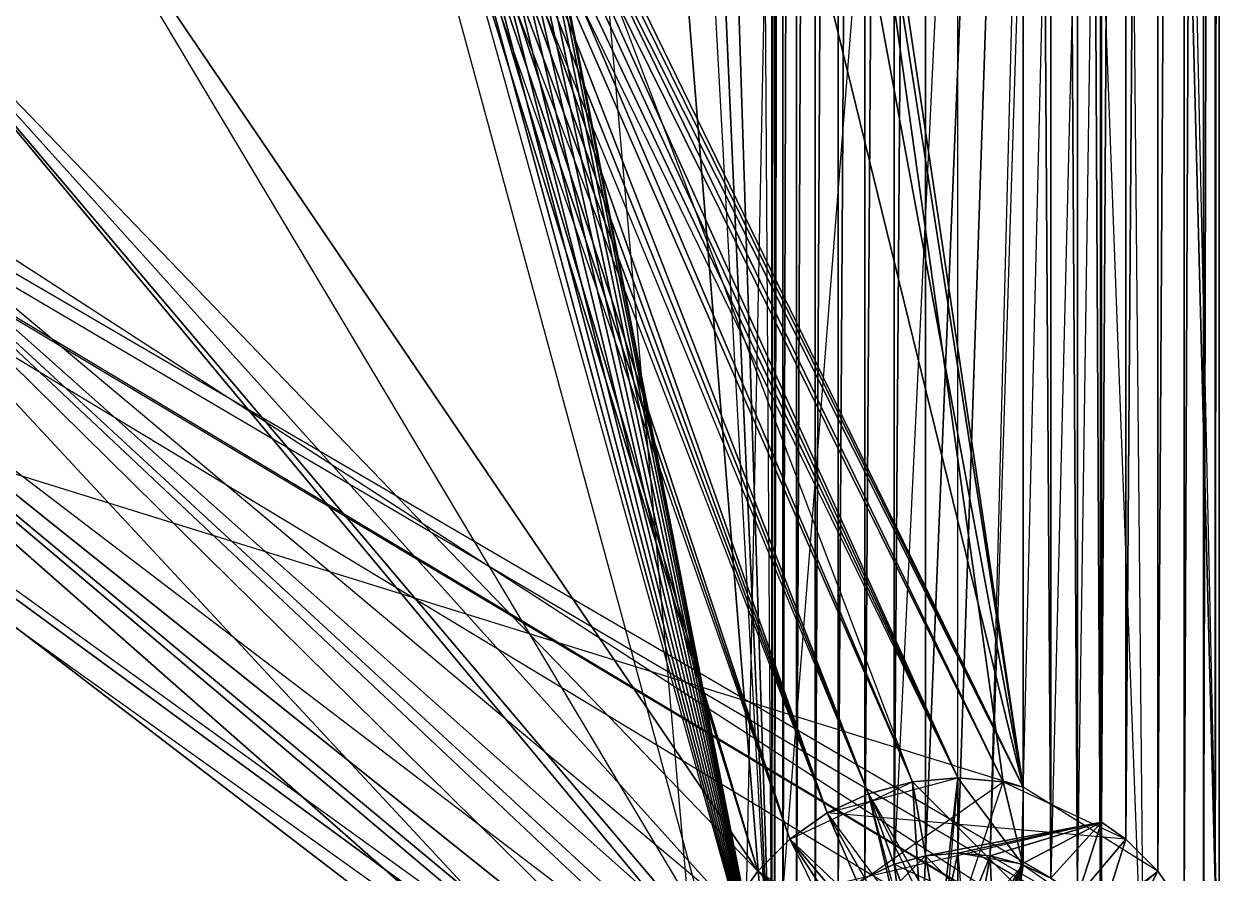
# Model space of a CAD drawing. Extents: x -139 to 143, y -92 to 96.
# Drawn here: x 100.35 to 143.36, y -77.05 to -46.49 of the extents above; entities that cross this region are included whole.
import ezdxf

# ---------------------------------------------------------------- set-up
doc = ezdxf.new("R2010")
doc.units = 0
doc.layers.get('0').update_dxf_attribs({"linetype": 'CONTINUOUS'})

msp = doc.modelspace()

# ---------------------------------------------------------------- linework, layer by layer
at = {"color": 7}
for points in [[(-129.233, 95.572, 5.052), (133.958, 95.572, 5.052), (140.655, -83.022, -0.587), (143.358, -83.022, -0.822), (140.655, -83.022, -0.822), (140.655, -83.022, -0.587), (143.358, -83.022, -0.822), (140.655, -83.022, -0.587), (143.358, -83.022, -0.587), (143.358, -83.022, -0.822), (-138.633, -83.022, -0.587)], [(-129.233, 95.572, -0.822), (133.958, -92.422, -0.822), (133.958, -89.72, -0.587), (133.958, -89.72, -0.822), (133.958, -92.422, -0.822), (133.958, -89.72, -0.587), (133.958, -92.422, -0.822), (133.958, -92.422, -0.587), (133.958, -89.72, -0.587), (133.958, 92.869, -0.822), (133.958, 95.572, -0.587), (133.958, 95.572, -0.822), (133.958, 92.869, -0.822), (133.958, 95.572, -0.587), (133.958, 92.869, -0.822), (133.958, 92.869, -0.587), (133.958, 95.572, -0.587), (133.958, 95.572, -0.587), (-129.233, 95.572, -0.822), (133.958, 95.572, -0.822), (133.958, 95.572, -0.587), (133.958, 95.572, -0.587), (-129.233, 95.572, -0.587)], [(-128.07, 92.768, -0.822), (143.358, -83.022, -0.587), (143.358, 86.172, -0.587)], [(-121.422, -88.192, 5.287), (126.147, -88.192, 5.052), (-121.422, -88.192, 5.287), (126.147, -88.192, 5.287), (126.147, -88.192, 5.052), (129.709, 91.342, -0.822), (-124.985, 91.342, -5.287), (129.709, 91.342, -5.287), (129.709, 91.342, -0.822), (-124.985, 91.342, -5.287), (129.709, 91.342, -0.822), (-124.985, 91.342, -0.822)], [(126.147, 91.342, 5.287), (127.261, -83.022, 5.287), (124.558, 1.575, 5.287), (127.261, 86.172, 5.287), (127.261, -83.022, 5.287), (85.721, -44.71, 5.287), (127.261, -83.022, 5.287), (126.147, -88.192, 5.287), (85.721, -44.71, 5.287), (123.844, 9.736, 5.287), (127.261, 86.172, 5.287), (124.558, 1.575, 5.287), (123.844, 9.736, 5.287), (121.724, 17.649, 5.287)], [(139.128, 81.923, -0.822), (143.358, -83.022, -0.822), (143.358, 86.172, -0.822), (143.358, -83.022, -0.822), (139.758, -79.674, -0.822), (140.251, -80.732, -0.822), (143.358, -83.022, -0.822), (139.128, -78.774, -0.822), (143.358, -83.022, -0.822), (139.128, 81.923, -0.822), (139.128, -78.774, -0.822), (143.358, -83.022, -0.822), (139.128, -78.774, -0.822), (139.758, -79.674, -0.822), (143.358, -83.022, -0.822), (-138.633, 86.172, -0.822)], [(-138.49, 84.54, 5.052), (143.215, -81.39, 5.052), (143.358, 86.172, 5.052), (143.358, -83.022, 5.052), (143.215, -81.39, 5.052), (143.215, -81.39, 5.052), (143.215, 84.54, 5.052)], [(127.664, 83.881, 5.287), (127.362, -81.859, 5.287), (127.261, -83.022, 5.287), (127.362, 85.009, 5.287), (127.362, -81.859, 5.287), (127.261, -83.022, 5.287), (127.362, 85.009, 5.287), (127.261, -83.022, 5.287), (127.261, 86.172, 5.287)], [(138.263, -77.892, 5.287), (140.655, 86.172, 5.287)], [(139.128, 81.923, -0.822), (143.358, -83.022, -0.822), (140.251, -80.732, -0.822), (140.553, -81.859, -0.822), (143.358, -83.022, -0.822), (143.358, 86.172, -0.822)], [(143.358, 86.172, 5.052), (143.215, -81.39, 5.052), (142.791, -79.808, 5.052), (143.215, 84.54, 5.052), (143.215, -81.39, 5.052), (142.791, -79.808, 5.052), (142.791, -79.808, 5.052), (142.791, 82.957, 5.052)], [(143.358, 86.172, -0.822), (143.358, -83.022, -0.587), (143.358, -83.022, -0.587), (143.358, 86.172, -0.822), (143.358, -83.022, -0.822), (143.358, -83.022, -0.587), (143.358, 86.172, -0.587), (143.358, -83.022, -0.587), (143.358, 86.172, 5.052)], [(143.358, 86.172, 5.052), (143.358, -83.022, -0.587), (143.358, -83.022, 5.052), (143.358, 86.172, 5.052)], [(128.158, 82.823, 5.287), (127.664, -80.732, 5.287), (127.362, -81.859, 5.287), (127.664, 83.881, 5.287), (127.664, -80.732, 5.287), (127.362, -81.859, 5.287), (127.362, -81.859, 5.287), (127.362, 85.009, 5.287)], [(124.701, 84.54, -0.117), (123.844, 9.736, -0.117), (117.546, -38.122, -0.117), (133.958, -73.623, -0.117), (117.781, -37.786, -0.117), (117.546, -38.122, -0.117), (85.721, 47.859, -0.117)], [(143.215, 84.54, 5.052), (142.791, -79.808, 5.052), (142.098, -78.323, 5.052), (142.791, 82.957, 5.052), (142.791, -79.808, 5.052), (142.098, -78.323, 5.052), (142.098, -78.323, 5.052), (142.098, 81.472, 5.052)], [(-135.527, 83.881, -0.587), (140.655, -83.022, -0.587)], [(-135.527, 83.881, 5.287), (143.358, -83.022, 5.052)], [(128.827, 81.867, 5.287), (128.158, -79.674, 5.287), (127.664, -80.732, 5.287), (128.158, 82.823, 5.287), (128.158, -79.674, 5.287), (127.664, -80.732, 5.287), (127.664, -80.732, 5.287), (127.664, 83.881, 5.287)], [(125.125, 82.957, -0.117), (123.844, 9.736, -0.117), (135.59, -73.766, -0.117), (117.781, -37.786, -0.117), (133.958, -73.623, -0.117), (135.59, -73.766, -0.117), (123.844, 9.736, -0.117), (125.125, 82.957, -0.117)], [(129.653, 81.042, 5.287), (128.827, -78.717, 5.287), (128.158, -79.674, 5.287), (128.827, 81.867, 5.287), (128.827, -78.717, 5.287), (128.158, -79.674, 5.287), (128.158, -79.674, 5.287), (128.158, 82.823, 5.287)], [(139.758, 82.823, -0.822), (143.358, -83.022, -0.822), (140.553, -81.859, -0.822), (140.655, -83.022, -0.822), (143.358, -83.022, -0.822), (139.128, 81.923, -0.822)], [(142.791, 82.957, 5.052), (142.098, -78.323, 5.052), (141.158, -76.98, 5.052), (142.098, 81.472, 5.052), (142.098, -78.323, 5.052), (141.158, -76.98, 5.052), (141.158, -76.98, 5.052), (141.158, 80.13, 5.052)], [(-124.985, -88.192, -5.287), (129.709, -88.192, -5.287), (139.128, -78.774, -5.287), (139.128, 81.923, -0.822)], [(130.609, 80.372, 5.287), (129.653, -77.892, 5.287), (128.827, -78.717, 5.287), (129.653, 81.042, 5.287), (129.653, -77.892, 5.287), (128.827, -78.717, 5.287), (128.827, -78.717, 5.287), (128.827, 81.867, 5.287)], [(138.263, 81.042, -5.287), (139.088, -78.717, -5.287), (139.088, 81.867, -5.287)], [(139.088, 81.867, -5.287), (139.128, -78.774, -5.287), (139.128, 81.923, -5.287)], [(139.088, 81.867, -5.287), (139.088, -78.717, -5.287), (139.128, -78.774, -5.287), (139.088, 81.867, -5.287)], [(139.128, 81.923, -5.287), (139.128, -78.774, -5.287), (139.128, 81.923, -0.822), (139.128, -78.774, -5.287), (139.128, -78.774, -0.822), (139.128, 81.923, -0.822), (139.128, -75.211, 5.052), (139.128, 78.361, 5.287)], [(125.817, 81.472, -0.117), (123.844, 9.736, -0.117), (117.781, -37.786, -0.117), (135.59, -73.766, -0.117), (117.954, -37.415, -0.117), (117.781, -37.786, -0.117), (123.844, 9.736, -0.117), (125.817, 81.472, -0.117)], [(142.098, 81.472, 5.052), (141.158, -76.98, 5.052), (140, -75.822, 5.052), (141.158, 80.13, 5.052), (141.158, -76.98, 5.052), (140, -75.822, 5.052), (140, -75.822, 5.052), (140, 78.971, 5.052)], [(131.667, 79.879, 5.287), (130.609, -77.222, 5.287), (129.653, -77.892, 5.287), (130.609, 80.372, 5.287), (130.609, -77.222, 5.287), (129.653, -77.892, 5.287), (129.653, -77.892, 5.287), (129.653, 81.042, 5.287)], [(137.306, 80.372, -5.287), (138.263, -77.892, -5.287), (138.263, 81.042, -5.287)], [(138.263, 81.042, -5.287), (138.263, -77.892, -5.287), (139.088, -78.717, -5.287), (138.263, 81.042, -5.287)], [(136.308, 79.906, -5.287), (137.306, -77.222, -5.287), (136.308, 79.906, -5.287), (136.308, -76.757, -5.287), (137.306, -77.222, -5.287), (-132.582, 80.372, -5.287)], [(126.757, 80.13, -0.117), (123.844, 9.736, -0.117), (136.308, -73.958, -0.117), (117.954, -37.415, -0.117), (135.59, -73.766, -0.117), (136.308, -73.958, -0.117), (123.844, 9.736, -0.117), (126.757, 80.13, -0.117)], [(132.795, 79.576, 5.287), (131.667, -76.729, 5.287), (130.609, -77.222, 5.287), (131.667, 79.879, 5.287), (131.667, -76.729, 5.287), (130.609, -77.222, 5.287), (130.609, -77.222, 5.287), (130.609, 80.372, 5.287)], [(141.158, 80.13, 5.287), (137.306, -77.222, 5.287), (139.128, -75.211, 5.287), (138.263, -77.892, 5.287), (137.306, -77.222, 5.287), (136.248, -76.729, 5.287), (139.128, -75.211, 5.287), (137.306, -77.222, 5.287), (136.248, -76.729, 5.287), (140, 78.971, 5.287)], [(136.308, 79.906, -5.287), (137.306, -77.222, -5.287), (137.306, 80.372, -5.287)], [(137.306, 80.372, -5.287), (137.306, -77.222, -5.287), (138.263, -77.892, -5.287), (137.306, 80.372, -5.287)], [(141.158, 80.13, 5.052), (140, -75.822, 5.052), (139.128, -75.211, 5.052), (140, 78.971, 5.052), (140, -75.822, 5.052), (139.128, -75.211, 5.052), (140, 78.971, 5.052), (139.128, -75.211, 5.052), (139.128, 78.361, 5.052)], [(136.308, 77.107, -0.587), (136.308, -76.757, -5.287), (136.308, -73.958, -0.587), (136.308, -76.757, -0.587), (136.308, -76.757, -5.287), (136.308, -73.958, -0.587), (136.308, -76.757, -5.287), (136.308, 79.906, -5.287), (136.308, -73.958, -0.587), (-108.12, 1.983, -0.117)], [(139.128, 78.361, 5.287), (131.667, -76.729, 5.287), (132.795, 79.576, 5.287), (132.795, -76.427, 5.287), (131.667, -76.729, 5.287), (131.667, -76.729, 5.287), (131.667, 79.879, 5.287)], [(139.128, 78.361, 5.287), (132.795, -76.427, 5.287), (132.795, 79.576, 5.287)], [(136.308, 77.107, -0.587), (136.308, -73.958, -0.587), (136.308, 77.107, -0.587), (136.308, -73.958, -0.117), (136.308, -73.958, -0.587), (136.308, 77.107, -0.587), (136.308, -73.958, -0.587), (136.308, 79.906, -5.287)], [(140, 78.971, 5.052), (126.757, -89.064, 5.052), (-121.422, -88.192, 5.052), (126.147, -88.192, 5.052), (126.757, -89.064, 5.052), (-122.033, -89.064, 5.052), (126.757, -89.064, 5.052), (127.916, -90.223, 5.052), (-122.033, -89.064, 5.052)], [(127.916, 78.971, -0.117), (123.844, 9.736, -0.117), (117.954, -37.415, -0.117), (136.308, -73.958, -0.117), (118.06, -37.019, -0.117), (117.954, -37.415, -0.117), (123.844, 9.736, -0.117), (127.916, 78.971, -0.117)], [(140, 78.971, 5.287), (135.121, -76.427, 5.287), (139.128, -75.211, 5.287), (136.248, -76.729, 5.287), (135.121, -76.427, 5.287), (139.128, 78.361, 5.287)], [(139.128, 78.361, 5.287), (132.795, -76.427, 5.287), (139.128, -75.211, 5.287), (133.958, -76.325, 5.287), (132.795, -76.427, 5.287), (139.128, 78.361, 5.287)], [(139.128, 78.361, 5.287), (139.128, -75.211, 5.287), (132.795, -76.427, 5.287), (139.128, 78.361, 5.287), (139.128, -75.211, 5.287), (139.128, 78.361, 5.287)], [(139.128, 78.361, 5.287), (133.958, -76.325, 5.287), (139.128, -75.211, 5.287), (135.121, -76.427, 5.287), (133.958, -76.325, 5.287), (139.128, 78.361, 5.287)], [(139.128, 78.361, 5.052), (139.128, -75.211, 5.052), (139.128, 78.361, 5.287), (139.128, -75.211, 5.052), (139.128, -75.211, 5.287), (139.128, 78.361, 5.287), (140.655, -83.022, 5.287)], [(129.258, 78.032, -0.117), (123.844, 9.736, -0.117), (118.06, -37.019, -0.117), (136.308, -73.958, -0.117), (118.096, -36.611, -0.117), (118.06, -37.019, -0.117), (123.844, 9.736, -0.117), (129.258, 78.032, -0.117)], [(130.743, 77.339, -0.117), (123.844, 9.736, -0.117), (118.096, -36.611, -0.117), (136.308, -73.958, -0.117), (121.724, -14.5, -0.117), (118.096, -36.611, -0.117), (123.844, 9.736, -0.117), (130.743, 77.339, -0.117)], [(135.59, 76.915, -0.117), (123.844, 9.736, -0.117), (136.308, 77.107, -0.117), (124.558, 1.575, -0.117), (136.308, -73.958, -0.117), (136.308, 77.107, -0.117), (123.844, 9.736, -0.117), (135.59, 76.915, -0.117)], [(136.308, 77.107, -0.117), (136.308, -73.958, -0.117), (136.308, 77.107, -0.587)], [(132.326, 76.915, -0.117), (123.844, 9.736, -0.117), (121.724, -14.5, -0.117), (136.308, -73.958, -0.117), (123.844, -6.586, -0.117), (121.724, -14.5, -0.117), (123.844, 9.736, -0.117), (132.326, 76.915, -0.117)], [(133.958, 76.772, -0.117), (123.844, 9.736, -0.117), (123.844, -6.586, -0.117), (136.308, -73.958, -0.117), (124.558, 1.575, -0.117), (123.844, -6.586, -0.117), (123.844, 9.736, -0.117), (133.958, 76.772, -0.117)], [(113.946, 38.251, -0.117), (124.893, -85.372, -0.117), (-120.169, -85.372, -0.587), (124.893, -85.372, -0.587), (124.893, -85.372, -0.117), (-120.169, -85.372, -0.587), (124.893, -85.372, -0.117), (-120.169, -85.372, -0.117)], [(121.724, 17.649, 5.287), (127.261, -83.022, 5.287), (123.844, -6.586, 5.287)], [(124.558, 1.575, 5.287), (127.261, -83.022, 5.287), (127.261, -83.022, 5.287), (121.724, -14.5, 5.287)], [(123.844, -6.586, 5.287), (127.261, -83.022, 5.287), (127.261, -83.022, 5.287), (118.096, -36.611, 5.287)], [(121.724, -14.5, 5.287), (127.261, -83.022, 5.287), (118.06, -36.203, 5.287)], [(116.921, -38.647, -0.117), (132.326, -73.766, -0.117), (116.921, -38.647, -0.117), (130.743, -74.19, -0.117), (132.326, -73.766, -0.117), (118.06, -36.203, -0.117)], [(118.06, -36.203, 5.287), (127.261, -83.022, 5.287), (118.06, -37.019, 5.287)], [(118.096, -36.611, 5.287), (127.261, -83.022, 5.287), (127.261, -83.022, 5.287), (117.954, -37.415, 5.287)], [(118.06, -37.019, 5.287), (127.261, -83.022, 5.287), (127.261, -83.022, 5.287), (117.781, -37.786, 5.287)], [(113.711, -37.786, -0.117), (125.125, -79.808, -0.117), (85.721, -44.71, -0.117), (124.701, -81.39, -0.117), (125.125, -79.808, -0.117), (124.701, -81.39, -0.117), (85.721, -44.71, -0.117), (124.558, -83.022, -0.117), (124.701, -81.39, -0.117), (77.56, -45.424, -0.117), (124.558, -83.022, -0.117), (85.721, -44.71, -0.117)], [(117.781, -37.786, 5.287), (127.261, -83.022, 5.287), (127.261, -83.022, 5.287), (117.256, -38.412, 5.287)], [(117.954, -37.415, 5.287), (127.261, -83.022, 5.287), (127.261, -83.022, 5.287), (117.546, -38.122, 5.287)], [(117.546, -38.122, 5.287), (127.261, -83.022, 5.287), (127.261, -83.022, 5.287), (116.921, -38.647, 5.287)], [(117.256, -38.412, -0.117), (133.958, -73.623, -0.117), (117.546, -38.122, -0.117)], [(116.921, -38.647, 5.287), (127.261, -83.022, 5.287), (127.261, -83.022, 5.287), (116.154, -38.926, 5.287)], [(117.256, -38.412, 5.287), (127.261, -83.022, 5.287), (127.261, -83.022, 5.287), (116.55, -38.82, 5.287)], [(116.55, -38.82, -0.117), (130.743, -74.19, -0.117), (116.921, -38.647, -0.117)], [(117.256, -38.412, -0.117), (133.958, -73.623, -0.117), (117.256, -38.412, -0.117), (132.326, -73.766, -0.117), (133.958, -73.623, -0.117), (116.921, -38.647, -0.117), (132.326, -73.766, -0.117), (117.256, -38.412, -0.117)], [(114.942, -38.82, 5.287), (127.261, -83.022, 5.287), (85.721, -44.71, 5.287)], [(115.746, -38.961, 5.287), (127.261, -83.022, 5.287), (127.261, -83.022, 5.287), (93.634, -42.589, 5.287)], [(93.634, -42.589, -0.117), (126.757, -76.98, -0.117), (101.059, -39.127, -0.117)], [(101.059, -39.127, -0.117), (126.757, -76.98, -0.117), (114.942, -38.82, -0.117)], [(115.338, -38.926, 5.287), (127.261, -83.022, 5.287), (101.059, -39.127, 5.287)], [(115.338, -38.926, -0.117), (127.916, -75.822, -0.117), (115.338, -38.926, -0.117), (126.757, -76.98, -0.117), (127.916, -75.822, -0.117), (114.942, -38.82, -0.117), (126.757, -76.98, -0.117), (115.338, -38.926, -0.117)], [(116.154, -38.926, 5.287), (127.261, -83.022, 5.287), (127.261, -83.022, 5.287), (115.338, -38.926, 5.287)], [(115.746, -38.961, -0.117), (129.258, -74.882, -0.117), (115.746, -38.961, -0.117), (127.916, -75.822, -0.117), (129.258, -74.882, -0.117), (115.338, -38.926, -0.117), (127.916, -75.822, -0.117), (115.746, -38.961, -0.117)], [(116.55, -38.82, 5.287), (127.261, -83.022, 5.287), (127.261, -83.022, 5.287), (115.746, -38.961, 5.287)], [(115.746, -38.961, -0.117), (129.258, -74.882, -0.117), (116.154, -38.926, -0.117)], [(116.55, -38.82, -0.117), (130.743, -74.19, -0.117), (116.55, -38.82, -0.117), (129.258, -74.882, -0.117), (130.743, -74.19, -0.117), (116.154, -38.926, -0.117), (129.258, -74.882, -0.117), (116.55, -38.82, -0.117)], [(93.634, -42.589, 5.287), (127.261, -83.022, 5.287), (126.147, -88.192, 5.287), (77.56, -45.424, 5.287)], [(93.634, -42.589, -0.117), (126.757, -76.98, -0.117), (93.634, -42.589, -0.117), (125.817, -78.323, -0.117), (126.757, -76.98, -0.117), (125.817, -78.323, -0.117), (93.634, -42.589, -0.117), (125.125, -79.808, -0.117), (125.817, -78.323, -0.117), (85.721, -44.71, -0.117), (125.125, -79.808, -0.117), (93.634, -42.589, -0.117)], [(69.399, -44.71, 5.287), (126.147, -88.192, 5.287), (-17.612, -70.098, 5.287)], [(-0.187, -72.699, -0.117), (69.399, -44.71, -0.117), (69.399, -44.71, -0.117), (-0.187, -72.699, -0.117), (124.893, -85.372, -0.117), (69.399, -44.71, -0.117), (-0.911, -73.423, -0.117), (124.893, -85.372, -0.117), (-0.187, -72.699, -0.117)], [(85.721, -44.71, 5.287), (126.147, -88.192, 5.287), (126.147, -88.192, 5.287), (69.399, -44.71, 5.287)], [(77.56, -45.424, -0.117), (124.558, -83.022, -0.117), (77.56, -45.424, -0.117), (124.701, -84.655, -0.117), (124.558, -83.022, -0.117), (124.701, -84.655, -0.117), (77.56, -45.424, -0.117), (124.893, -85.372, -0.117), (124.701, -84.655, -0.117), (69.399, -44.71, -0.117), (124.893, -85.372, -0.117), (77.56, -45.424, -0.117)], [(77.56, -45.424, 5.287), (126.147, -88.192, 5.287), (-17.612, -70.098, 5.287)], [(124.701, -81.39, -0.587), (135.59, -73.766, -0.117), (133.958, -73.623, -0.587), (135.59, -73.766, -0.587), (135.59, -73.766, -0.117), (133.958, -73.623, -0.587), (135.59, -73.766, -0.117), (133.958, -73.623, -0.117), (133.958, -73.623, -0.587), (132.326, -92.279, 5.287)], [(142.098, -78.323, 5.287), (141.158, -76.98, 5.287), (136.308, -73.958, -0.117), (135.59, -73.766, -0.587), (136.308, -73.958, -0.587), (136.308, -73.958, -0.117), (135.59, -73.766, -0.587), (136.308, -73.958, -0.117), (135.59, -73.766, -0.117), (135.59, -73.766, -0.587), (140, -75.822, 5.287), (139.128, -75.211, 5.052), (140, -75.822, 5.052), (140, -75.822, 5.287), (139.128, -75.211, 5.052), (140, -75.822, 5.287), (139.128, -75.211, 5.287), (139.128, -75.211, 5.052), (125.817, -78.323, -0.117), (126.757, -76.98, -0.587), (126.757, -76.98, -0.117), (125.817, -78.323, -0.117), (126.757, -76.98, -0.587), (125.817, -78.323, -0.117)], [(126.147, -88.192, 5.052), (141.158, -76.98, 5.052), (140, -75.822, 5.287), (140, -75.822, 5.052), (141.158, -76.98, 5.052), (140, -75.822, 5.287), (141.158, -76.98, 5.052), (141.158, -76.98, 5.287), (140, -75.822, 5.287), (129.258, -74.882, -0.117), (127.916, -75.822, -0.587), (129.258, -74.882, -0.587), (129.258, -74.882, -0.117), (127.916, -75.822, -0.587), (129.258, -74.882, -0.117), (127.916, -75.822, -0.117), (127.916, -75.822, -0.587), (132.326, -73.766, -0.117), (130.743, -74.19, -0.587), (132.326, -73.766, -0.587), (132.326, -73.766, -0.117), (130.743, -74.19, -0.587), (132.326, -73.766, -0.117), (130.743, -74.19, -0.117), (130.743, -74.19, -0.587), (140, -90.223, -0.587)], [(135.59, -92.279, -0.587), (130.743, -74.19, -0.117), (129.258, -74.882, -0.587), (130.743, -74.19, -0.587), (130.743, -74.19, -0.117), (129.258, -74.882, -0.587), (130.743, -74.19, -0.117), (129.258, -74.882, -0.117), (129.258, -74.882, -0.587), (133.958, -73.623, -0.117), (132.326, -73.766, -0.587), (133.958, -73.623, -0.587), (133.958, -73.623, -0.117), (132.326, -73.766, -0.587), (133.958, -73.623, -0.117), (132.326, -73.766, -0.117), (132.326, -73.766, -0.587), (143.215, -84.655, -0.587)], [(133.305, -79.32, -0.587), (130.743, -74.19, -0.587), (132.672, -79.489, -0.587), (132.326, -73.766, -0.587), (130.743, -74.19, -0.587), (132.672, -79.489, -0.587), (130.743, -74.19, -0.587), (132.078, -79.766, -0.587)], [(131.541, -85.903, -0.587), (135.59, -73.766, -0.587), (136.308, -76.757, -0.587), (136.308, -73.958, -0.587), (135.59, -73.766, -0.587), (133.958, -73.623, -0.587), (136.308, -76.757, -0.587), (135.59, -73.766, -0.587), (133.958, -73.623, -0.587), (136.308, -76.757, -0.587), (135.244, -79.489, -0.587)], [(133.958, -79.263, -0.587), (133.958, -73.623, -0.587), (132.326, -73.766, -0.587), (133.305, -79.32, -0.587), (133.958, -73.623, -0.587), (132.326, -73.766, -0.587), (133.305, -79.32, -0.587), (132.326, -73.766, -0.587), (132.672, -79.489, -0.587)], [(134.611, -79.32, -0.587), (136.308, -76.757, -0.587), (133.958, -73.623, -0.587), (133.305, -79.32, -0.587)], [(135.244, -79.489, -0.587), (136.308, -76.757, -0.587), (133.958, -79.263, -0.587), (136.308, -76.757, -0.587), (133.958, -73.623, -0.587), (133.958, -79.263, -0.587), (136.308, -76.757, -0.587), (133.958, -79.263, -0.587)], [(132.672, -79.489, -0.587), (129.258, -74.882, -0.587), (132.078, -79.766, -0.587), (130.743, -74.19, -0.587), (129.258, -74.882, -0.587), (132.078, -79.766, -0.587), (129.258, -74.882, -0.587), (131.541, -80.142, -0.587)], [(132.078, -79.766, -0.587), (127.916, -75.822, -0.587), (131.541, -80.142, -0.587), (129.258, -74.882, -0.587), (127.916, -75.822, -0.587), (131.541, -80.142, -0.587), (127.916, -75.822, -0.587), (131.078, -80.606, -0.587)], [(139.088, -78.717, 5.287), (141.158, -76.98, 5.287), (139.088, -78.717, 5.287), (140, -75.822, 5.287), (141.158, -76.98, 5.287), (140, -75.822, 5.287), (138.263, -77.892, 5.287), (139.128, -75.211, 5.287), (140, -75.822, 5.287), (138.263, -77.892, 5.287), (140, -75.822, 5.287), (139.088, -78.717, 5.287)], [(125.817, -78.323, -0.587), (126.757, -76.98, -0.587), (126.757, -76.98, -0.117), (127.916, -75.822, -0.587), (127.916, -75.822, -0.117), (126.757, -76.98, -0.117), (127.916, -75.822, -0.587), (126.757, -76.98, -0.117), (126.757, -76.98, -0.587), (127.916, -75.822, -0.587), (133.305, -86.725, -0.587)], [(131.541, -80.142, -0.587), (126.757, -76.98, -0.587), (131.078, -80.606, -0.587), (127.916, -75.822, -0.587), (126.757, -76.98, -0.587), (131.078, -80.606, -0.587), (126.757, -76.98, -0.587), (130.702, -81.142, -0.587)], [(127.362, -81.859, 5.287), (132.795, -76.427, 5.287), (133.958, -76.325, 2.937), (132.795, -76.427, 2.937), (132.795, -76.427, 5.287), (133.958, -76.325, 2.937), (132.795, -76.427, 5.287), (133.958, -76.325, 5.287), (133.958, -76.325, 2.937), (135.121, -89.618, 5.287)], [(130.609, -77.222, 2.937), (131.667, -76.729, 5.287), (132.795, -76.427, 2.937), (131.667, -76.729, 2.937), (131.667, -76.729, 5.287), (132.795, -76.427, 2.937), (131.667, -76.729, 5.287), (132.795, -76.427, 5.287), (132.795, -76.427, 2.937), (140.553, -84.185, 5.287)], [(132.078, -79.766, 2.937), (131.667, -76.729, 2.937), (132.672, -79.489, 2.937), (131.667, -76.729, 2.937), (132.795, -76.427, 2.937), (132.672, -79.489, 2.937)], [(132.672, -79.489, 2.937), (132.795, -76.427, 2.937), (133.305, -79.32, 2.937)], [(133.305, -79.32, 2.937), (132.795, -76.427, 2.937), (133.958, -76.325, 2.937), (133.305, -79.32, 2.937)], [(133.305, -79.32, 2.937), (133.958, -76.325, 2.937), (133.958, -79.263, 2.937)], [(139.088, -78.717, 2.937), (135.121, -76.427, 5.287), (136.248, -76.729, 2.937), (135.121, -76.427, 2.937), (135.121, -76.427, 5.287), (136.248, -76.729, 2.937), (135.121, -76.427, 5.287), (136.248, -76.729, 5.287), (136.248, -76.729, 2.937), (133.958, -76.325, 5.287), (135.121, -76.427, 2.937), (133.958, -76.325, 2.937), (133.958, -76.325, 5.287), (135.121, -76.427, 2.937), (133.958, -76.325, 5.287), (135.121, -76.427, 5.287), (135.121, -76.427, 2.937), (136.248, -76.729, 5.287), (137.306, -77.222, 2.937), (136.248, -76.729, 2.937), (136.248, -76.729, 5.287), (137.306, -77.222, 2.937), (136.248, -76.729, 5.287), (137.306, -77.222, 5.287)], [(133.958, -79.263, 2.937), (133.958, -76.325, 2.937), (135.121, -76.427, 2.937), (133.958, -79.263, 2.937)], [(133.958, -79.263, 2.937), (135.121, -76.427, 2.937), (134.611, -79.32, 2.937)], [(134.611, -79.32, 2.937), (135.121, -76.427, 2.937), (135.244, -79.489, 2.937)], [(135.244, -79.489, 2.937), (135.121, -76.427, 2.937), (136.248, -76.729, 2.937), (135.244, -79.489, 2.937)], [(130.609, -77.222, 5.287), (131.667, -76.729, 2.937), (130.609, -77.222, 2.937)], [(130.609, -77.222, 5.287), (131.667, -76.729, 2.937), (130.609, -77.222, 5.287), (131.667, -76.729, 5.287), (131.667, -76.729, 2.937), (140.251, -80.732, 5.287)], [(130.609, -77.222, 2.937), (131.667, -76.729, 2.937), (132.078, -79.766, 2.937)], [(132.672, -79.489, 2.937), (131.667, -76.729, 2.937), (132.672, -79.489, 2.937)], [(135.838, -79.766, -0.587), (136.308, -76.757, -0.587), (136.308, -76.757, -0.587), (134.611, -79.32, -0.587)], [(135.244, -79.489, 2.937), (136.248, -76.729, 2.937), (135.838, -79.766, 2.937)], [(135.838, -79.766, 2.937), (136.248, -76.729, 2.937), (137.306, -77.222, 2.937)], [(137.306, -77.222, -0.587), (136.308, -76.757, -0.587), (135.838, -79.766, -0.587)], [(139.088, -78.717, -5.287), (136.308, -76.757, -0.587), (137.306, -77.222, -5.287), (136.308, -76.757, -5.287), (136.308, -76.757, -0.587), (137.306, -77.222, -5.287), (136.308, -76.757, -0.587), (137.306, -77.222, -0.587)], [(130.702, -81.142, -0.587), (126.757, -76.98, -0.587), (125.817, -78.323, -0.587)], [(139.088, -78.717, 5.287), (141.158, -76.98, 5.287), (139.758, -79.674, 5.287)], [(139.758, -79.674, 5.287), (141.158, -76.98, 5.287), (142.098, -78.323, 5.287)], [(142.098, -78.323, 5.052), (141.158, -76.98, 5.287), (141.158, -76.98, 5.052), (142.098, -78.323, 5.052), (141.158, -76.98, 5.287), (142.098, -78.323, 5.052)]]:
    msp.add_polyline3d(points, dxfattribs=at)

doc.saveas('drawing.dxf')
